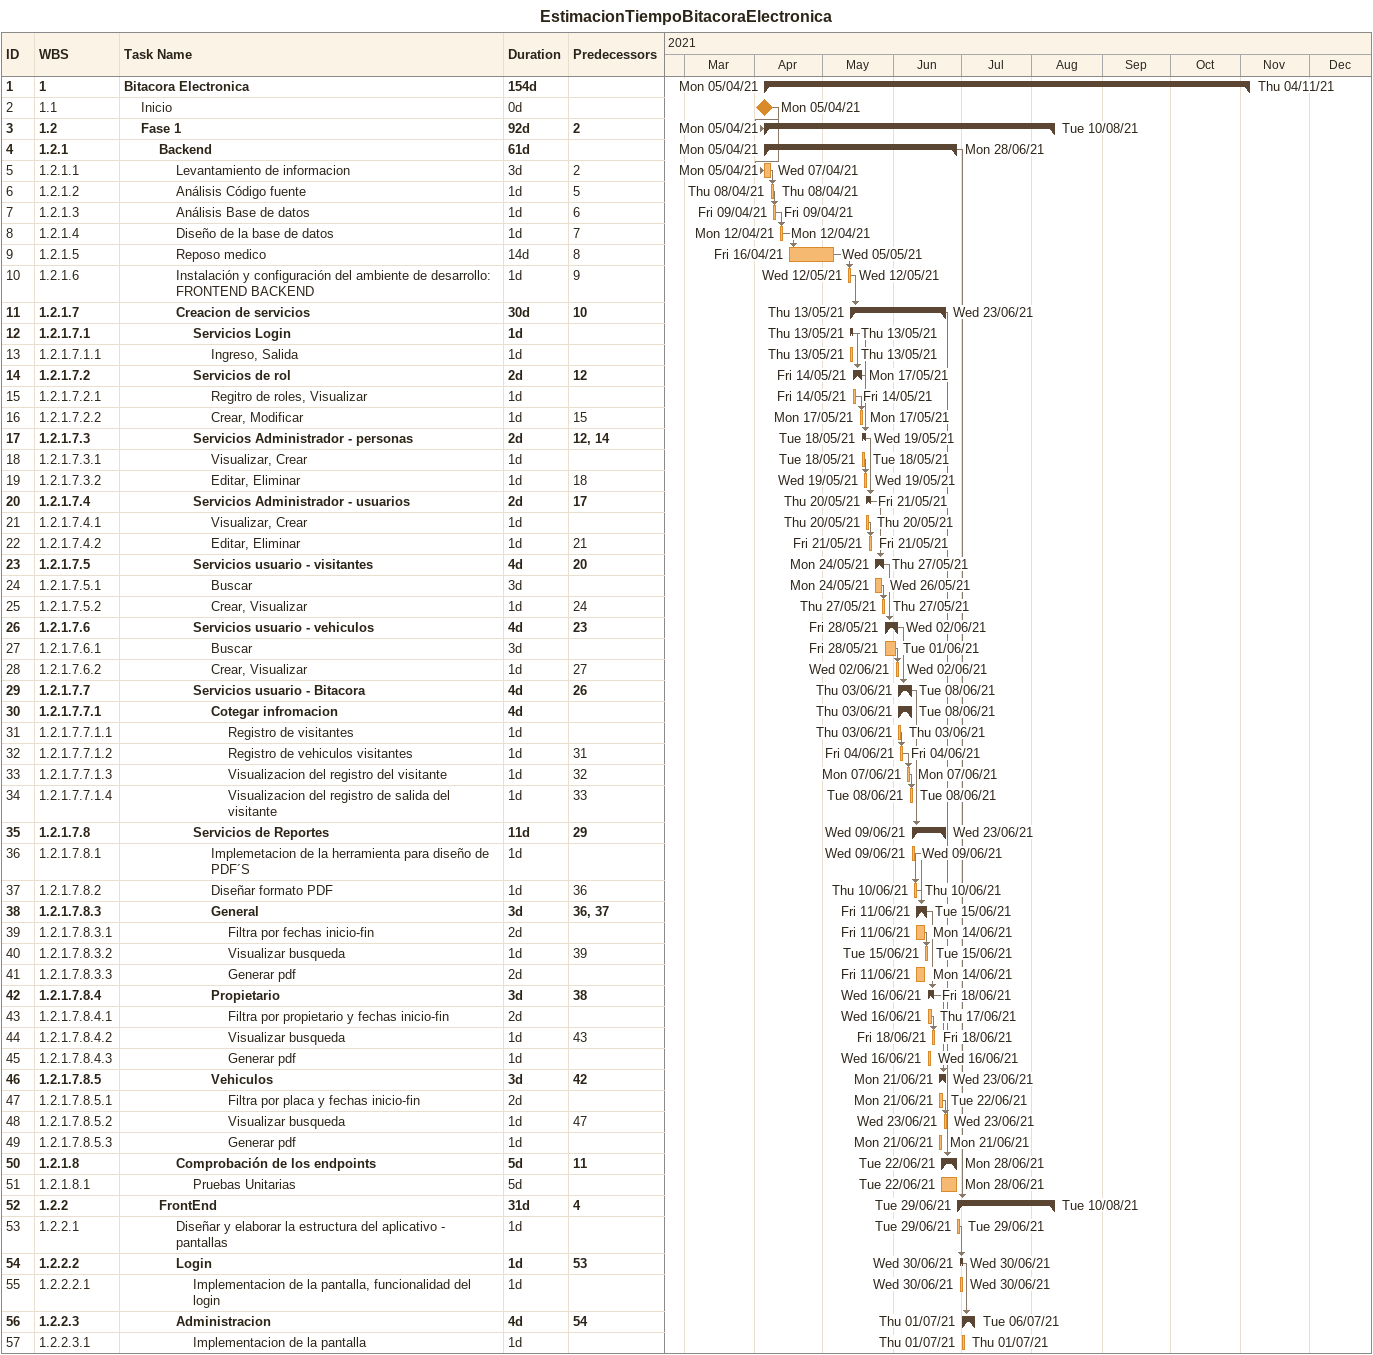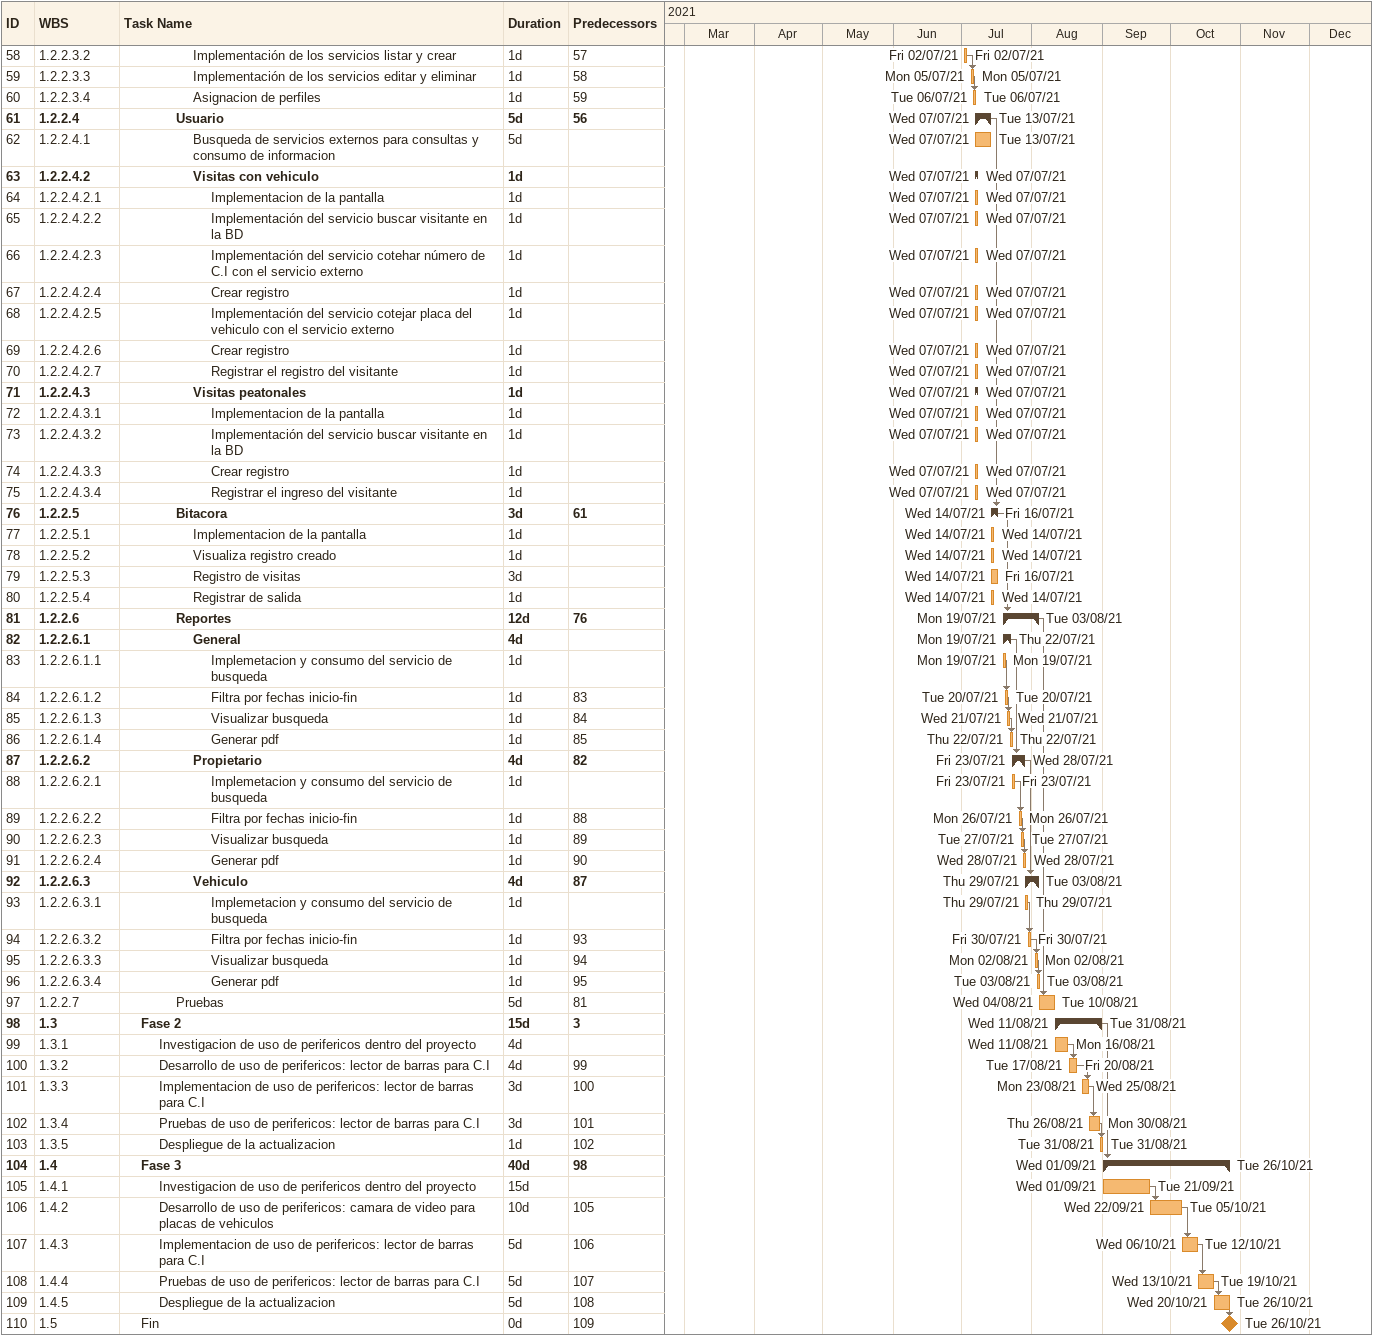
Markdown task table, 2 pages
EstimacionTiempoBitacoraElectronica

| ID | WBS | Task | Duration | Start | Finish | Predecessors |
|---|---|---|---|---|---|---|
| 1 | 1 | **Bitacora Electronica** | 154d | 2021-04-05 | 2021-11-04 |  |
| 2 | 1.1 | Inicio | 0d | 2021-04-05 | 2021-04-05 |  |
| 3 | 1.2 | **Fase 1** | 92d | 2021-04-05 | 2021-08-10 | 2 |
| 4 | 1.2.1 | **Backend** | 61d | 2021-04-05 | 2021-06-28 |  |
| 5 | 1.2.1.1 | Levantamiento de informacion | 3d | 2021-04-05 | 2021-04-07 | 2 |
| 6 | 1.2.1.2 | Análisis Código fuente | 1d | 2021-04-08 | 2021-04-08 | 5 |
| 7 | 1.2.1.3 | Análisis Base de datos | 1d | 2021-04-09 | 2021-04-09 | 6 |
| 8 | 1.2.1.4 | Diseño de la base de datos | 1d | 2021-04-12 | 2021-04-12 | 7 |
| 9 | 1.2.1.5 | Reposo medico | 14d | 2021-04-16 | 2021-05-05 | 8 |
| 10 | 1.2.1.6 | Instalación y configuración del ambiente de desarrollo: FRONTEND BACKEND | 1d | 2021-05-12 | 2021-05-12 | 9 |
| 11 | 1.2.1.7 | **Creacion de servicios** | 30d | 2021-05-13 | 2021-06-23 | 10 |
| 12 | 1.2.1.7.1 | **Servicios Login** | 1d | 2021-05-13 | 2021-05-13 |  |
| 13 | 1.2.1.7.1.1 | Ingreso, Salida | 1d | 2021-05-13 | 2021-05-13 |  |
| 14 | 1.2.1.7.2 | **Servicios de rol** | 2d | 2021-05-14 | 2021-05-17 | 12 |
| 15 | 1.2.1.7.2.1 | Regitro de roles, Visualizar | 1d | 2021-05-14 | 2021-05-14 |  |
| 16 | 1.2.1.7.2.2 | Crear, Modificar | 1d | 2021-05-17 | 2021-05-17 | 15 |
| 17 | 1.2.1.7.3 | **Servicios Administrador - personas** | 2d | 2021-05-18 | 2021-05-19 | 12, 14 |
| 18 | 1.2.1.7.3.1 | Visualizar, Crear | 1d | 2021-05-18 | 2021-05-18 |  |
| 19 | 1.2.1.7.3.2 | Editar, Eliminar | 1d | 2021-05-19 | 2021-05-19 | 18 |
| 20 | 1.2.1.7.4 | **Servicios Administrador - usuarios** | 2d | 2021-05-20 | 2021-05-21 | 17 |
| 21 | 1.2.1.7.4.1 | Visualizar, Crear | 1d | 2021-05-20 | 2021-05-20 |  |
| 22 | 1.2.1.7.4.2 | Editar, Eliminar | 1d | 2021-05-21 | 2021-05-21 | 21 |
| 23 | 1.2.1.7.5 | **Servicios usuario - visitantes** | 4d | 2021-05-24 | 2021-05-27 | 20 |
| 24 | 1.2.1.7.5.1 | Buscar | 3d | 2021-05-24 | 2021-05-26 |  |
| 25 | 1.2.1.7.5.2 | Crear, Visualizar | 1d | 2021-05-27 | 2021-05-27 | 24 |
| 26 | 1.2.1.7.6 | **Servicios usuario - vehiculos** | 4d | 2021-05-28 | 2021-06-02 | 23 |
| 27 | 1.2.1.7.6.1 | Buscar | 3d | 2021-05-28 | 2021-06-01 |  |
| 28 | 1.2.1.7.6.2 | Crear, Visualizar | 1d | 2021-06-02 | 2021-06-02 | 27 |
| 29 | 1.2.1.7.7 | **Servicios usuario - Bitacora** | 4d | 2021-06-03 | 2021-06-08 | 26 |
| 30 | 1.2.1.7.7.1 | **Cotegar infromacion** | 4d | 2021-06-03 | 2021-06-08 |  |
| 31 | 1.2.1.7.7.1.1 | Registro de visitantes | 1d | 2021-06-03 | 2021-06-03 |  |
| 32 | 1.2.1.7.7.1.2 | Registro de vehiculos visitantes | 1d | 2021-06-04 | 2021-06-04 | 31 |
| 33 | 1.2.1.7.7.1.3 | Visualizacion del registro del visitante | 1d | 2021-06-07 | 2021-06-07 | 32 |
| 34 | 1.2.1.7.7.1.4 | Visualizacion del registro de salida del visitante | 1d | 2021-06-08 | 2021-06-08 | 33 |
| 35 | 1.2.1.7.8 | **Servicios de Reportes** | 11d | 2021-06-09 | 2021-06-23 | 29 |
| 36 | 1.2.1.7.8.1 | Implemetacion de la herramienta para diseño de PDF´S | 1d | 2021-06-09 | 2021-06-09 |  |
| 37 | 1.2.1.7.8.2 | Diseñar formato PDF | 1d | 2021-06-10 | 2021-06-10 | 36 |
| 38 | 1.2.1.7.8.3 | **General** | 3d | 2021-06-11 | 2021-06-15 | 36, 37 |
| 39 | 1.2.1.7.8.3.1 | Filtra por fechas inicio-fin | 2d | 2021-06-11 | 2021-06-14 |  |
| 40 | 1.2.1.7.8.3.2 | Visualizar busqueda | 1d | 2021-06-15 | 2021-06-15 | 39 |
| 41 | 1.2.1.7.8.3.3 | Generar pdf | 2d | 2021-06-11 | 2021-06-14 |  |
| 42 | 1.2.1.7.8.4 | **Propietario** | 3d | 2021-06-16 | 2021-06-18 | 38 |
| 43 | 1.2.1.7.8.4.1 | Filtra por propietario y fechas inicio-fin | 2d | 2021-06-16 | 2021-06-17 |  |
| 44 | 1.2.1.7.8.4.2 | Visualizar busqueda | 1d | 2021-06-18 | 2021-06-18 | 43 |
| 45 | 1.2.1.7.8.4.3 | Generar pdf | 1d | 2021-06-16 | 2021-06-16 |  |
| 46 | 1.2.1.7.8.5 | **Vehiculos** | 3d | 2021-06-21 | 2021-06-23 | 42 |
| 47 | 1.2.1.7.8.5.1 | Filtra por placa y fechas inicio-fin | 2d | 2021-06-21 | 2021-06-22 |  |
| 48 | 1.2.1.7.8.5.2 | Visualizar busqueda | 1d | 2021-06-23 | 2021-06-23 | 47 |
| 49 | 1.2.1.7.8.5.3 | Generar pdf | 1d | 2021-06-21 | 2021-06-21 |  |
| 50 | 1.2.1.8 | **Comprobación de los endpoints** | 5d | 2021-06-22 | 2021-06-28 | 11 |
| 51 | 1.2.1.8.1 | Pruebas Unitarias | 5d | 2021-06-22 | 2021-06-28 |  |
| 52 | 1.2.2 | **FrontEnd** | 31d | 2021-06-29 | 2021-08-10 | 4 |
| 53 | 1.2.2.1 | Diseñar y elaborar la estructura del aplicativo - pantallas | 1d | 2021-06-29 | 2021-06-29 |  |
| 54 | 1.2.2.2 | **Login** | 1d | 2021-06-30 | 2021-06-30 | 53 |
| 55 | 1.2.2.2.1 | Implementacion de la pantalla, funcionalidad del login | 1d | 2021-06-30 | 2021-06-30 |  |
| 56 | 1.2.2.3 | **Administracion** | 4d | 2021-07-01 | 2021-07-06 | 54 |
| 57 | 1.2.2.3.1 | Implementacion de la pantalla | 1d | 2021-07-01 | 2021-07-01 |  |
| 58 | 1.2.2.3.2 | Implementación de los servicios listar y crear | 1d | 2021-07-02 | 2021-07-02 | 57 |
| 59 | 1.2.2.3.3 | Implementación de los servicios editar y eliminar | 1d | 2021-07-05 | 2021-07-05 | 58 |
| 60 | 1.2.2.3.4 | Asignacion de perfiles | 1d | 2021-07-06 | 2021-07-06 | 59 |
| 61 | 1.2.2.4 | **Usuario** | 5d | 2021-07-07 | 2021-07-13 | 56 |
| 62 | 1.2.2.4.1 | Busqueda de servicios externos para consultas y consumo de informacion | 5d | 2021-07-07 | 2021-07-13 |  |
| 63 | 1.2.2.4.2 | **Visitas con vehiculo** | 1d | 2021-07-07 | 2021-07-07 |  |
| 64 | 1.2.2.4.2.1 | Implementacion de la pantalla | 1d | 2021-07-07 | 2021-07-07 |  |
| 65 | 1.2.2.4.2.2 | Implementación del servicio buscar visitante en la BD | 1d | 2021-07-07 | 2021-07-07 |  |
| 66 | 1.2.2.4.2.3 | Implementación del servicio cotehar número de C.I con el servicio externo | 1d | 2021-07-07 | 2021-07-07 |  |
| 67 | 1.2.2.4.2.4 | Crear registro | 1d | 2021-07-07 | 2021-07-07 |  |
| 68 | 1.2.2.4.2.5 | Implementación del servicio cotejar placa del vehiculo con el servicio externo | 1d | 2021-07-07 | 2021-07-07 |  |
| 69 | 1.2.2.4.2.6 | Crear registro | 1d | 2021-07-07 | 2021-07-07 |  |
| 70 | 1.2.2.4.2.7 | Registrar el registro del visitante | 1d | 2021-07-07 | 2021-07-07 |  |
| 71 | 1.2.2.4.3 | **Visitas peatonales** | 1d | 2021-07-07 | 2021-07-07 |  |
| 72 | 1.2.2.4.3.1 | Implementacion de la pantalla | 1d | 2021-07-07 | 2021-07-07 |  |
| 73 | 1.2.2.4.3.2 | Implementación del servicio buscar visitante en la BD | 1d | 2021-07-07 | 2021-07-07 |  |
| 74 | 1.2.2.4.3.3 | Crear registro | 1d | 2021-07-07 | 2021-07-07 |  |
| 75 | 1.2.2.4.3.4 | Registrar el ingreso del visitante | 1d | 2021-07-07 | 2021-07-07 |  |
| 76 | 1.2.2.5 | **Bitacora** | 3d | 2021-07-14 | 2021-07-16 | 61 |
| 77 | 1.2.2.5.1 | Implementacion de la pantalla | 1d | 2021-07-14 | 2021-07-14 |  |
| 78 | 1.2.2.5.2 | Visualiza registro creado | 1d | 2021-07-14 | 2021-07-14 |  |
| 79 | 1.2.2.5.3 | Registro de visitas | 3d | 2021-07-14 | 2021-07-16 |  |
| 80 | 1.2.2.5.4 | Registrar de salida | 1d | 2021-07-14 | 2021-07-14 |  |
| 81 | 1.2.2.6 | **Reportes** | 12d | 2021-07-19 | 2021-08-03 | 76 |
| 82 | 1.2.2.6.1 | **General** | 4d | 2021-07-19 | 2021-07-22 |  |
| 83 | 1.2.2.6.1.1 | Implemetacion y consumo del servicio de busqueda | 1d | 2021-07-19 | 2021-07-19 |  |
| 84 | 1.2.2.6.1.2 | Filtra por fechas inicio-fin | 1d | 2021-07-20 | 2021-07-20 | 83 |
| 85 | 1.2.2.6.1.3 | Visualizar busqueda | 1d | 2021-07-21 | 2021-07-21 | 84 |
| 86 | 1.2.2.6.1.4 | Generar pdf | 1d | 2021-07-22 | 2021-07-22 | 85 |
| 87 | 1.2.2.6.2 | **Propietario** | 4d | 2021-07-23 | 2021-07-28 | 82 |
| 88 | 1.2.2.6.2.1 | Implemetacion y consumo del servicio de busqueda | 1d | 2021-07-23 | 2021-07-23 |  |
| 89 | 1.2.2.6.2.2 | Filtra por fechas inicio-fin | 1d | 2021-07-26 | 2021-07-26 | 88 |
| 90 | 1.2.2.6.2.3 | Visualizar busqueda | 1d | 2021-07-27 | 2021-07-27 | 89 |
| 91 | 1.2.2.6.2.4 | Generar pdf | 1d | 2021-07-28 | 2021-07-28 | 90 |
| 92 | 1.2.2.6.3 | **Vehiculo** | 4d | 2021-07-29 | 2021-08-03 | 87 |
| 93 | 1.2.2.6.3.1 | Implemetacion y consumo del servicio de busqueda | 1d | 2021-07-29 | 2021-07-29 |  |
| 94 | 1.2.2.6.3.2 | Filtra por fechas inicio-fin | 1d | 2021-07-30 | 2021-07-30 | 93 |
| 95 | 1.2.2.6.3.3 | Visualizar busqueda | 1d | 2021-08-02 | 2021-08-02 | 94 |
| 96 | 1.2.2.6.3.4 | Generar pdf | 1d | 2021-08-03 | 2021-08-03 | 95 |
| 97 | 1.2.2.7 | Pruebas | 5d | 2021-08-04 | 2021-08-10 | 81 |
| 98 | 1.3 | **Fase 2** | 15d | 2021-08-11 | 2021-08-31 | 3 |
| 99 | 1.3.1 | Investigacion de uso de perifericos dentro del proyecto | 4d | 2021-08-11 | 2021-08-16 |  |
| 100 | 1.3.2 | Desarrollo de uso de perifericos: lector de barras para C.I | 4d | 2021-08-17 | 2021-08-20 | 99 |
| 101 | 1.3.3 | Implementacion de uso de perifericos: lector de barras para C.I | 3d | 2021-08-23 | 2021-08-25 | 100 |
| 102 | 1.3.4 | Pruebas de uso de perifericos: lector de barras para C.I | 3d | 2021-08-26 | 2021-08-30 | 101 |
| 103 | 1.3.5 | Despliegue de la actualizacion | 1d | 2021-08-31 | 2021-08-31 | 102 |
| 104 | 1.4 | **Fase 3** | 40d | 2021-09-01 | 2021-10-26 | 98 |
| 105 | 1.4.1 | Investigacion de uso de perifericos dentro del proyecto | 15d | 2021-09-01 | 2021-09-21 |  |
| 106 | 1.4.2 | Desarrollo de uso de perifericos: camara de video para placas de vehiculos | 10d | 2021-09-22 | 2021-10-05 | 105 |
| 107 | 1.4.3 | Implementacion de uso de perifericos: lector de barras para C.I | 5d | 2021-10-06 | 2021-10-12 | 106 |
| 108 | 1.4.4 | Pruebas de uso de perifericos: lector de barras para C.I | 5d | 2021-10-13 | 2021-10-19 | 107 |
| 109 | 1.4.5 | Despliegue de la actualizacion | 5d | 2021-10-20 | 2021-10-26 | 108 |
| 110 | 1.5 | Fin | 0d | 2021-10-26 | 2021-10-26 | 109 |
